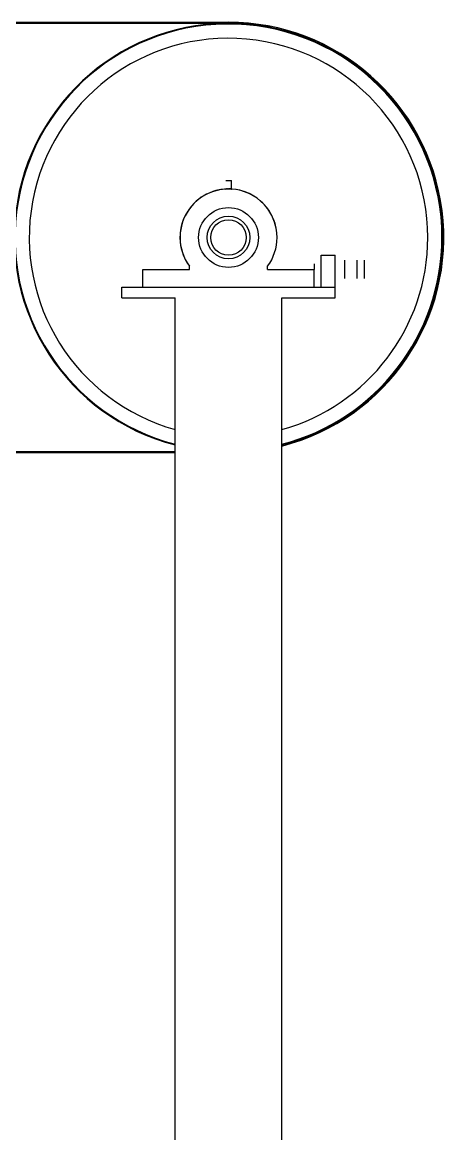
# Model space of a CAD drawing. Header units: millimetres. Extents: x -509 to 6808, y -300 to 5090.
# Drawn here: x 4163 to 4756, y 2151 to 3713 of the extents above; entities that cross this region are included whole.
import ezdxf

# ---------------------------------------------------------------- set-up
doc = ezdxf.new("R2010")
doc.units = ezdxf.units.MM
doc.header["$MEASUREMENT"] = 0
doc.layers.add('FRENTE', color=7, linetype='CONTINUOUS')

msp = doc.modelspace()

# ---------------------------------------------------------------- linework, layer by layer
at = {"layer": 'FRENTE'}
for p, q in [((453, 3713.1), (4453, 3713.1)), ((453, 3711.6), (4453, 3711.6)), ((4457, 3478.7), (4457, 3490.6)), ((4457, 3478.7), (4457, 3490.6)), ((4583, 3340.8), (4583, 3385.8)), ((4583, 3385.8), (4603, 3385.8)), ((4603, 3340.8), (4603, 3385.8)), ((4332.5, 3365.8), (4398, 3365.8)), ((4332.5, 3340.8), (4332.5, 3365.8)), ((4398, 3365.8), (4398, 3370.3)), ((4398, 3365.8), (4398, 3370.3)), ((4508, 3365.8), (4508, 3370.3)), ((4508, 3365.8), (4508, 3370.3)), ((4508, 3365.8), (4573.5, 3365.8)), ((4573.5, 3340.8), (4573.5, 3365.8)), ((4303, 3340.8), (4603, 3340.8)), ((4303, 3325.8), (4303, 3340.8)), ((4603, 3325.8), (4603, 3340.8)), ((4303, 3325.8), (4378, 3325.8)), ((4378, 1513.9), (4378, 3325.8)), ((4528, 1513.9), (4528, 3325.8)), ((4528, 3325.8), (4603, 3325.8)), ((4378, 3109.6), (528.7, 3109.6)), ((4378, 3108.1), (528, 3108.1))]:
    msp.add_line(p, q, dxfattribs=at)
for radius in [42, 30, 25]:
    msp.add_circle((4453, 3410.6), radius, dxfattribs=at)
for radius, start, end in [(301, 0, -104.4284), (300, 0, -104.4775), (302.5, -75.6447, 90), (301, -75.5716, 90), (280, 0, -105.5368), (68.2, 0, -143.7507), (68.2, 93.3624, -143.7507), (68.2, 0, 86.6376), (68.2, -36.2493, 0), (68.2, -36.2493, 0), (300, -75.5225, 0), (280, -74.4632, 0)]:
    msp.add_arc((4453, 3410.6), radius, start, end, dxfattribs=at)
for points, degree in [([(4449, 3490.6), (4449.1, 3490.6), (4449.4, 3490.6), (4449.9, 3490.6), (4450.5, 3490.6), (4451.3, 3490.6), (4452.1, 3490.6), (4453, 3490.6), (4453.9, 3490.6), (4454.7, 3490.6), (4455.5, 3490.6), (4456.1, 3490.6), (4456.6, 3490.6), (4456.9, 3490.6), (4457, 3490.6)], 1), ([(4450.2, 3478.8), (4449.4, 3478.8), (4449, 3478.7), (4449, 3478.7)], 3), ([(4450.8, 3478.8), (4449.6, 3478.8), (4449, 3478.7), (4449, 3478.7)], 3), ([(4449, 3478.7), (4449, 3478.7), (4449, 3478.7)], 2), ([(4449.1, 3478.7), (4449.2, 3478.7), (4449.4, 3478.7)], 2), ([(4449.7, 3478.8), (4449.8, 3478.8), (4449.9, 3478.8)], 2), ([(4449.9, 3478.8), (4449.9, 3478.8)], 1), ([(4450.2, 3478.8), (4450.5, 3478.8), (4450.9, 3478.8)], 2), ([(4451.6, 3478.8), (4451.2, 3478.8), (4450.8, 3478.8)], 2), ([(4451.6, 3478.8), (4451.2, 3478.8), (4450.9, 3478.8)], 2), ([(4450.9, 3478.8), (4450.9, 3478.8)], 1), ([(4450.9, 3478.8), (4450.9, 3478.8)], 1), ([(4450.9, 3478.8), (4450.9, 3478.8)], 1), ([(4450.9, 3478.8), (4450.9, 3478.8)], 1), ([(4450.9, 3478.8), (4450.9, 3478.8)], 1), ([(4450.9, 3478.8), (4451.1, 3478.8), (4451.3, 3478.8)], 2), ([(4451.6, 3478.8), (4451.7, 3478.8)], 1), ([(4451.7, 3478.8), (4451.7, 3478.8)], 1), ([(4451.7, 3478.8), (4451.7, 3478.8)], 1), ([(4451.7, 3478.8), (4451.8, 3478.8)], 1), ([(4451.7, 3478.8), (4451.7, 3478.8)], 1), ([(4451.7, 3478.8), (4451.7, 3478.8)], 1), ([(4451.7, 3478.8), (4451.7, 3478.8)], 1), ([(4451.8, 3478.8), (4452, 3478.8), (4452.1, 3478.8)], 2), ([(4451.8, 3478.8), (4451.8, 3478.8)], 1), ([(4451.8, 3478.8), (4451.8, 3478.8)], 1), ([(4451.8, 3478.8), (4451.8, 3478.8)], 1), ([(4451.8, 3478.8), (4451.8, 3478.8)], 1), ([(4451.8, 3478.8), (4451.8, 3478.8)], 1), ([(4452, 3478.8), (4451.9, 3478.8)], 1), ([(4451.9, 3478.8), (4451.9, 3478.8)], 1), ([(4451.9, 3478.8), (4451.9, 3478.8)], 1), ([(4451.9, 3478.8), (4451.9, 3478.8)], 1), ([(4451.9, 3478.8), (4451.9, 3478.8)], 1), ([(4452, 3478.8), (4452, 3478.8)], 1), ([(4452, 3478.8), (4452, 3478.8)], 1), ([(4452, 3478.8), (4452, 3478.8)], 1), ([(4452.2, 3478.8), (4452.6, 3478.8), (4453, 3478.8)], 2), ([(4452.7, 3478.8), (4452.5, 3478.8)], 1), ([(4452.7, 3478.8), (4452.5, 3478.8)], 1), ([(4453, 3478.8), (4452.7, 3478.8)], 1), ([(4453.2, 3478.8), (4452.7, 3478.8)], 1), ([(4453, 3478.8), (4453.2, 3478.8)], 1), ([(4453.2, 3478.8), (4453.1, 3478.8)], 1), ([(4453.3, 3478.8), (4453.6, 3478.8)], 1), ([(4453.6, 3478.8), (4453.6, 3478.8)], 1), ([(4453.9, 3478.8), (4453.9, 3478.8)], 1), ([(4453.9, 3478.8), (4453.9, 3478.8)], 1), ([(4453.9, 3478.8), (4453.9, 3478.8)], 1), ([(4453.9, 3478.8), (4453.9, 3478.8)], 1), ([(4453.9, 3478.8), (4453.9, 3478.8)], 1), ([(4453.9, 3478.8), (4453.9, 3478.8)], 1), ([(4453.9, 3478.8), (4453.9, 3478.8)], 1), ([(4453.9, 3478.8), (4453.9, 3478.8)], 1), ([(4453.9, 3478.8), (4454, 3478.8)], 1), ([(4454.3, 3478.8), (4454.1, 3478.8), (4453.9, 3478.8)], 2), ([(4453.9, 3478.8), (4453.9, 3478.8)], 1), ([(4453.9, 3478.8), (4453.9, 3478.8)], 1), ([(4454, 3478.8), (4454, 3478.8)], 1), ([(4454, 3478.8), (4454, 3478.8)], 1), ([(4454, 3478.8), (4454, 3478.8)], 1), ([(4454, 3478.8), (4454, 3478.8)], 1), ([(4454, 3478.8), (4454, 3478.8)], 1), ([(4454, 3478.8), (4454, 3478.8)], 1), ([(4454, 3478.8), (4454, 3478.8)], 1), ([(4454, 3478.8), (4454.2, 3478.8)], 1), ([(4454.3, 3478.8), (4454.1, 3478.8)], 1), ([(4454.1, 3478.8), (4454.1, 3478.8)], 1), ([(4454.1, 3478.8), (4454.1, 3478.8)], 1), ([(4454.2, 3478.8), (4454.4, 3478.8)], 1), ([(4454.7, 3478.8), (4454.5, 3478.8), (4454.3, 3478.8)], 2), ([(4454.7, 3478.8), (4454.5, 3478.8), (4454.3, 3478.8)], 2), ([(4454.4, 3478.8), (4454.4, 3478.8)], 1), ([(4454.4, 3478.8), (4454.4, 3478.8)], 1), ([(4454.4, 3478.8), (4454.4, 3478.8)], 1), ([(4454.4, 3478.8), (4454.4, 3478.8)], 1), ([(4454.5, 3478.8), (4454.5, 3478.8)], 1), ([(4454.5, 3478.8), (4454.5, 3478.8)], 1), ([(4454.5, 3478.8), (4454.5, 3478.8)], 1), ([(4454.5, 3478.8), (4454.5, 3478.8)], 1), ([(4455, 3478.8), (4455, 3478.8)], 1), ([(4455.1, 3478.8), (4455.1, 3478.8)], 1), ([(4455.1, 3478.8), (4455.1, 3478.8)], 1), ([(4455.2, 3478.8), (4455.2, 3478.8)], 1), ([(4455.2, 3478.8), (4455.1, 3478.8)], 1), ([(4455.2, 3478.8), (4455.3, 3478.8)], 1), ([(4455.7, 3478.8), (4455.5, 3478.8), (4455.2, 3478.8)], 2), ([(4455.2, 3478.8), (4455.1, 3478.8)], 1), ([(4455.3, 3478.8), (4455.3, 3478.8)], 1), ([(4455.3, 3478.8), (4455.4, 3478.8)], 1), ([(4455.4, 3478.8), (4455.4, 3478.8)], 1), ([(4455.4, 3478.8), (4455.4, 3478.8)], 1), ([(4455.4, 3478.8), (4455.4, 3478.8)], 1), ([(4455.4, 3478.8), (4455.4, 3478.8)], 1), ([(4455.4, 3478.8), (4455.4, 3478.8)], 1), ([(4455.4, 3478.8), (4455.5, 3478.8)], 1), ([(4455.5, 3478.8), (4455.5, 3478.8)], 1), ([(4455.5, 3478.8), (4455.5, 3478.8)], 1), ([(4455.5, 3478.8), (4455.5, 3478.8)], 1), ([(4455.6, 3478.8), (4455.6, 3478.8)], 1), ([(4457, 3478.7), (4457, 3478.7), (4456.7, 3478.7), (4456, 3478.8)], 3), ([(4456, 3478.8), (4456.1, 3478.8)], 1), ([(4457, 3478.7), (4457, 3478.7), (4456.7, 3478.7), (4456, 3478.8)], 3), ([(4456.1, 3478.8), (4456.1, 3478.8)], 1), ([(4456.1, 3478.8), (4456.1, 3478.8)], 1), ([(4456.1, 3478.8), (4456.1, 3478.8)], 1), ([(4456.1, 3478.8), (4456.1, 3478.8)], 1), ([(4456.7, 3478.7), (4457, 3478.7), (4457, 3478.7)], 2), ([(4616, 3378.8), (4616, 3378.5), (4616, 3377.6), (4616, 3376), (4616, 3373.9), (4616, 3371.5), (4616, 3368.7), (4616, 3365.8), (4616, 3363), (4616, 3360.2), (4616, 3357.7), (4616, 3355.7), (4616, 3354.1), (4616, 3353.2), (4616, 3352.8)], 1), ([(4633.5, 3378.8), (4633.5, 3378.5), (4633.5, 3377.6), (4633.5, 3376), (4633.5, 3373.9), (4633.5, 3371.5), (4633.5, 3368.7), (4633.5, 3365.8), (4633.5, 3363), (4633.5, 3360.2), (4633.5, 3357.7), (4633.5, 3355.7), (4633.5, 3354.1), (4633.5, 3353.2), (4633.5, 3352.8)], 1), ([(4643.5, 3378.8), (4643.5, 3378.5), (4643.5, 3377.6), (4643.5, 3376), (4643.5, 3373.9), (4643.5, 3371.5), (4643.5, 3368.7), (4643.5, 3365.8), (4643.5, 3363), (4643.5, 3360.2), (4643.5, 3357.7), (4643.5, 3355.7), (4643.5, 3354.1), (4643.5, 3353.2), (4643.5, 3352.8)], 1), ([(4573.5, 3373.8), (4573.5, 3373.8), (4573.5, 3373.6), (4573.5, 3373.4), (4573.5, 3373.1), (4573.5, 3372.6), (4573.5, 3372.1), (4573.5, 3371.5), (4573.5, 3370.8), (4573.5, 3370.1), (4573.5, 3369.3), (4573.5, 3368.5), (4573.5, 3367.6), (4573.5, 3366.7), (4573.5, 3365.8)], 1)]:
    msp.add_open_spline(points, degree=degree, dxfattribs=at)
msp.add_open_spline([(4449, 3478.7), (4449, 3478.7), (4449.3, 3478.7), (4450, 3478.8), (4450.4, 3478.8), (4450.9, 3478.8), (4451.6, 3478.8), (4452.3, 3478.8), (4453.2, 3478.8), (4453.9, 3478.8), (4454.9, 3478.8), (4455.7, 3478.8), (4456.1, 3478.8), (4456.7, 3478.7), (4457, 3478.7), (4457, 3478.7)], degree=3, knots=[0.5098895, 0.5098895, 0.5098895, 0.5098895, 0.6371887, 0.6371887, 0.6371887, 0.713714, 0.713714, 0.713714, 0.7902393, 0.7902393, 0.7902393, 0.8858676, 0.8858676, 0.8858676, 1, 1, 1, 1], dxfattribs=at)

doc.saveas('drawing.dxf')
